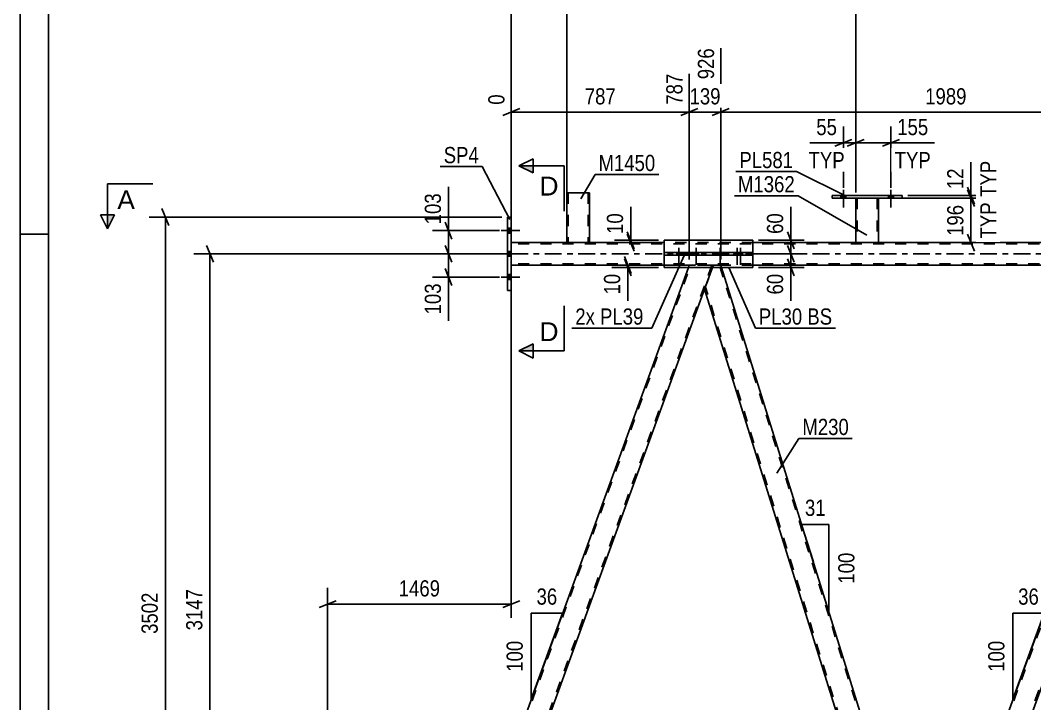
# Model space of a CAD drawing. Header units: millimetres. Extents: x 0 to 841, y 0 to 594.
# Drawn here: x 0 to 179.3, y 364 to 484.8 of the extents above; entities that cross this region are included whole.
import ezdxf

# ---------------------------------------------------------------- set-up
doc = ezdxf.new("R2010")
doc.units = ezdxf.units.MM
doc.linetypes.add('DXK_LINE_DOT2', pattern=[3.9198, 1.9599, -1.9599])
doc.linetypes.add('DXK_LINE_DOT3', pattern=[5.9187, 2.979, -0.9799, 0.9799, -0.9799])
doc.styles.add('Arial', font='ARIAL.TTF', dxfattribs={"height": 0.2})
doc.styles.add('Arial Narrow', font='ARIALN.TTF', dxfattribs={"height": 0.2})

# ---------------------------------------------------------------- blocks, each defined once
blk = doc.blocks.new('Unknown-247305070-1135 - 20638')
at = {"color": 5, "linetype": 'Continuous'}
for p, q in [((0, 594), (0, 0)), ((5, 589), (5, 5)), ((5, 447), (0, 447))]:
    blk.add_line(p, q, dxfattribs=at)
blk = doc.blocks.new('Part-247305070-21675 - 2862')
at = {"color": 2, "linetype": 'Continuous'}
for p, q in [((100.6, 454.31), (96.6, 454.31)), ((96.6, 445.52), (96.6, 454.31)), ((100.6, 454.31), (100.6, 445.52)), ((100.56, 445.52), (96.6, 445.52)), ((100.6, 445.52), (100.56, 445.52))]:
    blk.add_line(p, q, dxfattribs=at)
at = {"color": 7, "linetype": 'DXK_LINE_DOT2'}
for p, q in [((96.84, 454.31), (96.84, 445.52)), ((100.29, 454.31), (100.3, 454.31)), ((100.3, 454.31), (100.34, 454.31)), ((100.34, 454.31), (100.36, 454.31)), ((100.36, 454.31), (100.36, 445.52)), ((100.34, 445.52), (100.36, 445.52))]:
    blk.add_line(p, q, dxfattribs=at)
blk = doc.blocks.new('Bolt-247305070-2974 - 2862')
at = {"linetype": 'Continuous'}
for points in [[(116.75, 443.76), (116.03, 443.76), (116.03, 443.28), (116.75, 443.28)], [(119.85, 443.76), (119.13, 443.76), (119.13, 443.28), (119.85, 443.28)]]:
    blk.add_hatch(color=1, dxfattribs=at).paths.add_polyline_path(points)
at = {"color": 1, "linetype": 'Continuous'}
for p, q in [((116.03, 443.76), (116.03, 443.28)), ((116.39, 444.56), (116.39, 441.56)), ((116.75, 443.76), (116.75, 443.28)), ((119.13, 443.76), (119.13, 443.28)), ((119.49, 444.56), (119.49, 441.56)), ((119.85, 443.76), (119.85, 443.28))]:
    blk.add_line(p, q, dxfattribs=at)
blk = doc.blocks.new('Bolt-247305070-2975 - 2862')
at = {"linetype": 'Continuous'}
for points in [[(124.07, 443.76), (123.35, 443.76), (123.35, 443.28), (124.07, 443.28)], [(127.08, 443.76), (126.36, 443.76), (126.36, 443.28), (127.08, 443.28)], [(127.68, 443.76), (126.96, 443.76), (126.96, 443.28), (127.68, 443.28)]]:
    blk.add_hatch(color=1, dxfattribs=at).paths.add_polyline_path(points)
at = {"color": 1, "linetype": 'Continuous'}
for p, q in [((123.35, 443.76), (123.35, 443.28)), ((123.71, 444.56), (123.71, 441.56)), ((124.07, 443.76), (124.07, 443.28)), ((126.36, 443.76), (126.36, 443.28)), ((126.72, 444.56), (126.72, 441.56)), ((126.96, 443.76), (126.96, 443.28)), ((127.08, 443.76), (127.08, 443.28)), ((127.32, 444.56), (127.32, 441.56)), ((127.68, 443.76), (127.68, 443.28))]:
    blk.add_line(p, q, dxfattribs=at)
blk = doc.blocks.new('Part-247305070-2915 - 2862')
at = {"color": 2, "linetype": 'Continuous'}
for p, q in [((96.6, 445.52), (86.78, 445.52)), ((113.83, 445.52), (100.6, 445.52)), ((147.68, 445.52), (129.49, 445.52)), ((198.76, 445.52), (151.68, 445.52)), ((113.83, 441.52), (86.78, 441.52)), ((200.21, 441.52), (129.49, 441.52))]:
    blk.add_line(p, q, dxfattribs=at)
at = {"color": 7, "linetype": 'DXK_LINE_DOT2'}
for p, q in [((86.78, 441.52), (86.78, 445.52)), ((740.65, 445.28), (86.78, 445.28)), ((100.6, 445.52), (96.6, 445.52)), ((129.49, 445.52), (113.83, 445.52)), ((151.68, 445.52), (147.68, 445.52)), ((740.65, 441.76), (86.78, 441.76)), ((129.49, 441.52), (113.83, 441.52))]:
    blk.add_line(p, q, dxfattribs=at)
at = {"color": 7, "linetype": 'DXK_LINE_DOT3'}
blk.add_line((86.78, 443.52), (740.65, 443.52), dxfattribs=at)
blk = doc.blocks.new('Bolt-247305070-2980 - 2862')
at = {"linetype": 'Continuous'}
for points in [[(86.78, 447.18), (86.78, 448.06), (86.14, 448.06), (86.14, 447.18)], [(86.78, 447.18), (86.78, 448.06), (86.14, 448.06), (86.14, 447.18)], [(86.78, 447.18), (86.78, 448.06), (86.14, 448.06), (86.14, 447.18)], [(86.78, 443.08), (86.78, 443.96), (86.14, 443.96), (86.14, 443.08)], [(86.78, 443.08), (86.78, 443.96), (86.14, 443.96), (86.14, 443.08)], [(86.78, 438.98), (86.78, 439.86), (86.14, 439.86), (86.14, 438.98)], [(86.78, 438.98), (86.78, 439.86), (86.14, 439.86), (86.14, 438.98)], [(86.78, 438.98), (86.78, 439.86), (86.14, 439.86), (86.14, 438.98)]]:
    blk.add_hatch(color=1, dxfattribs=at).paths.add_polyline_path(points)
at = {"color": 1, "linetype": 'Continuous'}
for p, q in [((84.98, 447.62), (88.3, 447.62)), ((84.98, 447.62), (88.3, 447.62)), ((84.98, 447.62), (88.3, 447.62)), ((86.14, 448.06), (86.78, 448.06)), ((86.14, 448.06), (86.78, 448.06)), ((86.14, 448.06), (86.78, 448.06)), ((86.14, 447.18), (86.78, 447.18)), ((86.14, 447.18), (86.78, 447.18)), ((86.14, 447.18), (86.78, 447.18)), ((84.98, 443.52), (88.3, 443.52)), ((84.98, 443.52), (88.3, 443.52)), ((86.14, 443.96), (86.78, 443.96)), ((86.14, 443.96), (86.78, 443.96)), ((86.14, 443.08), (86.78, 443.08)), ((86.14, 443.08), (86.78, 443.08)), ((84.98, 439.42), (88.3, 439.42)), ((84.98, 439.42), (88.3, 439.42)), ((84.98, 439.42), (88.3, 439.42)), ((86.14, 439.86), (86.78, 439.86)), ((86.14, 439.86), (86.78, 439.86)), ((86.14, 439.86), (86.78, 439.86)), ((86.14, 438.98), (86.78, 438.98)), ((86.14, 438.98), (86.78, 438.98)), ((86.14, 438.98), (86.78, 438.98))]:
    blk.add_line(p, q, dxfattribs=at)
blk = doc.blocks.new('Bolt-247305070-2990 - 2862')
at = {"color": 1, "linetype": 'DXK_LINE_DOT2'}
for p, q in [((116.03, 443.76), (116.03, 443.28)), ((116.39, 444.56), (116.39, 441.56)), ((116.75, 443.76), (116.75, 443.28)), ((119.13, 443.76), (119.13, 443.28)), ((119.49, 444.56), (119.49, 441.56)), ((119.85, 443.76), (119.85, 443.28))]:
    blk.add_line(p, q, dxfattribs=at)
blk = doc.blocks.new('Bolt-247305070-2991 - 2862')
at = {"color": 1, "linetype": 'DXK_LINE_DOT2'}
for p, q in [((123.35, 443.76), (123.35, 443.28)), ((123.71, 444.56), (123.71, 441.56)), ((124.07, 443.76), (124.07, 443.28)), ((126.36, 443.76), (126.36, 443.28)), ((126.72, 444.56), (126.72, 441.56)), ((126.96, 443.76), (126.96, 443.28)), ((127.08, 443.76), (127.08, 443.28)), ((127.32, 444.56), (127.32, 441.56)), ((127.68, 443.76), (127.68, 443.28))]:
    blk.add_line(p, q, dxfattribs=at)
blk = doc.blocks.new('Part-247305070-2998 - 2862')
at = {"color": 7, "linetype": 'DXK_LINE_DOT2'}
for p, q in [((113.83, 443.76), (113.83, 443.28)), ((129.49, 443.76), (113.83, 443.76)), ((113.83, 443.28), (129.49, 443.28)), ((129.49, 443.28), (129.49, 443.76))]:
    blk.add_line(p, q, dxfattribs=at)
blk = doc.blocks.new('Part-247305070-3003 - 2862')
at = {"linetype": 'Continuous'}
h = blk.add_hatch(dxfattribs=at)
h.set_pattern_fill('', scale=0.7, style=0, pattern_type=0)
h.set_pattern_definition([(45, (129.4884, 443.7552), (-1.57154, 1.57154), [])])
h.paths.add_polyline_path([(129.49, 443.28), (129.49, 443.76), (113.83, 443.76), (113.83, 443.28)])
at = {"color": 7, "linetype": 'DXK_LINE_DOT2'}
for p, q in [((113.83, 443.28), (113.83, 443.76)), ((113.83, 443.76), (129.49, 443.76)), ((129.49, 443.28), (113.83, 443.28)), ((129.49, 443.76), (129.49, 443.28))]:
    blk.add_line(p, q, dxfattribs=at)
at = {"color": 2, "linetype": 'Continuous'}
for p, q in [((113.83, 443.28), (113.83, 443.76)), ((129.49, 443.76), (113.83, 443.76)), ((113.83, 443.28), (129.49, 443.28)), ((129.49, 443.28), (129.49, 443.76))]:
    blk.add_line(p, q, dxfattribs=at)
blk = doc.blocks.new('Part-247305070-3073 - 2862')
at = {"color": 7, "linetype": 'DXK_LINE_DOT2'}
for p, q in [((113.83, 445.92), (113.83, 441.12)), ((113.83, 445.92), (129.49, 445.92)), ((129.49, 445.92), (129.49, 441.12)), ((113.83, 441.12), (129.49, 441.12))]:
    blk.add_line(p, q, dxfattribs=at)
blk = doc.blocks.new('Part-247305070-3078 - 2862')
at = {"color": 2, "linetype": 'Continuous'}
for p, q in [((129.49, 445.92), (113.83, 445.92)), ((113.83, 445.92), (113.83, 443.76)), ((129.49, 445.92), (129.49, 443.76)), ((113.83, 441.12), (113.83, 443.28)), ((129.49, 443.28), (129.49, 441.12)), ((129.49, 441.12), (113.83, 441.12))]:
    blk.add_line(p, q, dxfattribs=at)
at = {"color": 7, "linetype": 'DXK_LINE_DOT2'}
for p, q in [((113.83, 445.92), (113.83, 443.28)), ((129.49, 443.28), (129.49, 445.92)), ((113.83, 443.28), (113.83, 443.76)), ((129.49, 443.28), (129.49, 443.76))]:
    blk.add_line(p, q, dxfattribs=at)
blk = doc.blocks.new('Part-247305070-3100 - 2862')
at = {"color": 2, "linetype": 'Continuous'}
for p, q in [((86.14, 450.02), (86.78, 450.02)), ((86.14, 437.02), (86.14, 450.02)), ((86.78, 450.02), (86.78, 437.02)), ((86.78, 437.02), (86.14, 437.02))]:
    blk.add_line(p, q, dxfattribs=at)
blk = doc.blocks.new('Part-247305070-3107 - 2862')
at = {"color": 2, "linetype": 'Continuous'}
for p, q in [((122.36, 441.12), (120.96, 437.26)), ((160.1, 325.12), (123.95, 441.12)), ((155.91, 325.12), (120.96, 437.26))]:
    blk.add_line(p, q, dxfattribs=at)
at = {"color": 7, "linetype": 'DXK_LINE_DOT2'}
for p, q in [((122.5, 441.52), (122.36, 441.12)), ((123.82, 441.52), (122.5, 441.52)), ((160.39, 323.39), (123.57, 441.52)), ((123.95, 441.12), (123.82, 441.52)), ((157.67, 320.3), (121.09, 437.64)), ((157.42, 320.3), (155.91, 325.12)), ((160.52, 323.77), (160.1, 325.12)), ((159.26, 320.3), (160.52, 323.77)), ((157.42, 320.3), (159.26, 320.3))]:
    blk.add_line(p, q, dxfattribs=at)
blk = doc.blocks.new('Part-247305070-3112 - 2862')
at = {"color": 2, "linetype": 'Continuous'}
for p, q in [((74.13, 320.3), (118.1, 441.12)), ((78.38, 320.3), (120.96, 437.26))]:
    blk.add_line(p, q, dxfattribs=at)
at = {"color": 7, "linetype": 'DXK_LINE_DOT2'}
for p, q in [((74.38, 320.3), (118.5, 441.52)), ((122.25, 441.52), (78.13, 320.3)), ((118.25, 441.52), (118.1, 441.12)), ((122.5, 441.52), (118.25, 441.52)), ((120.96, 437.26), (122.5, 441.52)), ((78.38, 320.3), (74.13, 320.3))]:
    blk.add_line(p, q, dxfattribs=at)
blk = doc.blocks.new('Part-247305070-3117 - 2862')
at = {"color": 7, "linetype": 'DXK_LINE_DOT2'}
for p, q in [((159.52, 320.3), (203.64, 441.52)), ((163.26, 320.3), (207.38, 441.52)), ((203.24, 441.12), (203.38, 441.52)), ((207.64, 441.52), (203.38, 441.52)), ((206.09, 437.26), (207.64, 441.52)), ((159.26, 320.3), (161.02, 325.12)), ((163.52, 320.3), (165.27, 325.12)), ((163.52, 320.3), (159.26, 320.3))]:
    blk.add_line(p, q, dxfattribs=at)
at = {"color": 2, "linetype": 'Continuous'}
for p, q in [((161.02, 325.12), (203.24, 441.12)), ((165.27, 325.12), (206.09, 437.26))]:
    blk.add_line(p, q, dxfattribs=at)
blk = doc.blocks.new('Part-247305070-21673 - 2862')
at = {"color": 7, "linetype": 'DXK_LINE_DOT2'}
for p, q in [((147.68, 453.36), (151.68, 453.36)), ((147.68, 453.35), (147.68, 453.36)), ((147.68, 453.36), (147.68, 453.35)), ((147.92, 453.36), (147.92, 445.52)), ((151.44, 453.36), (151.44, 445.52)), ((151.68, 453.36), (151.68, 453.35)), ((151.68, 453.35), (151.68, 453.36)), ((151.42, 445.52), (151.44, 445.52))]:
    blk.add_line(p, q, dxfattribs=at)
at = {"color": 2, "linetype": 'Continuous'}
for p, q in [((147.68, 445.52), (147.68, 453.35)), ((151.68, 453.35), (151.68, 445.52)), ((151.64, 445.52), (147.68, 445.52)), ((151.68, 445.52), (151.64, 445.52))]:
    blk.add_line(p, q, dxfattribs=at)
blk = doc.blocks.new('Part-247305070-21674 - 2862')
at = {"color": 2, "linetype": 'Continuous'}
for p, q in [((143.48, 453.35), (143.48, 453.83)), ((143.48, 453.83), (155.88, 453.83)), ((155.88, 453.83), (155.88, 453.35)), ((155.88, 453.35), (143.48, 453.35))]:
    blk.add_line(p, q, dxfattribs=at)
blk = doc.blocks.new('Bolt-247305070-21700 - 2862')
at = {"linetype": 'Continuous'}
for points in [[(145.04, 453.35), (145.92, 453.35), (145.92, 453.83), (145.04, 453.83)], [(153.44, 453.35), (154.32, 453.35), (154.32, 453.83), (153.44, 453.83)]]:
    blk.add_hatch(color=1, dxfattribs=at).paths.add_polyline_path(points)
at = {"color": 1, "linetype": 'Continuous'}
for p, q in [((145.04, 453.83), (145.04, 453.35)), ((145.48, 454.83), (145.48, 451.71)), ((145.92, 453.83), (145.92, 453.35)), ((153.44, 453.83), (153.44, 453.35)), ((153.88, 454.83), (153.88, 451.71)), ((154.32, 453.83), (154.32, 453.35))]:
    blk.add_line(p, q, dxfattribs=at)
blk = doc.blocks.new('Bolt-247305070-21701 - 2862')
at = {"linetype": 'Continuous'}
for points in [[(145.04, 453.35), (145.92, 453.35), (145.92, 453.83), (145.04, 453.83)], [(153.44, 453.35), (154.32, 453.35), (154.32, 453.83), (153.44, 453.83)]]:
    blk.add_hatch(color=1, dxfattribs=at).paths.add_polyline_path(points)
at = {"color": 1, "linetype": 'Continuous'}
for p, q in [((145.04, 453.83), (145.04, 453.35)), ((145.48, 454.83), (145.48, 451.71)), ((145.92, 453.83), (145.92, 453.35)), ((153.44, 453.83), (153.44, 453.35)), ((153.88, 454.83), (153.88, 451.71)), ((154.32, 453.83), (154.32, 453.35))]:
    blk.add_line(p, q, dxfattribs=at)
blk = doc.blocks.new('StraightDimension-247305070-39534 - 2862')
at = {"color": 7, "linetype": 'Continuous'}
for p, q in [((167.44, 454.86), (168.64, 451.86)), ((152.68, 453.36), (170.44, 453.36)), ((168.04, 445.52), (168.04, 453.36)), ((168.64, 444.02), (167.44, 447.02)), ((152.64, 445.52), (170.44, 445.52))]:
    blk.add_line(p, q, dxfattribs=at)
at = {"color": 0}
blk.add_wipeout([(167.29, 452.78), (163.09, 452.78), (163.09, 446.09), (167.29, 446.09)], dxfattribs=at)
at = {"color": 0, "linetype": 'Continuous'}
blk.add_wipeout([(173.14, 453.23), (168.94, 453.23), (168.94, 445.64), (173.14, 445.64)], dxfattribs=at)
at = {"color": 3, "style": 'Arial Narrow'}
blk.add_text('196', height=2.863, rotation=90.0002, dxfattribs=at).set_placement((166.69, 446.69))
at = {"color": 3, "linetype": 'Continuous', "style": 'Arial Narrow'}
blk.add_text('TYP', height=2.863, rotation=90.0002, dxfattribs=at).set_placement((172.54, 446.24))
blk = doc.blocks.new('AngleDimension-247305070-19948 - 2862')
at = {"color": 7, "linetype": 'Continuous'}
for p, q in [((90.31, 379.98), (95.85, 379.98)), ((90.31, 364.75), (95.85, 379.98)), ((90.31, 364.75), (90.31, 379.98)), ((93.71, 374.1), (95.85, 379.98))]:
    blk.add_line(p, q, dxfattribs=at)
at = {"color": 0}
for points in [[(95.51, 380.88), (95.51, 385.08), (90.65, 385.08), (90.65, 380.88)], [(89.41, 375.71), (85.21, 375.71), (85.21, 369.02), (89.41, 369.02)]]:
    blk.add_wipeout(points, dxfattribs=at)
at = {"color": 3, "style": 'Arial Narrow'}
blk.add_text('36', height=2.863, dxfattribs=at).set_placement((91.25, 381.48))
blk.add_text('100', height=2.863, rotation=90.0002, dxfattribs=at).set_placement((88.81, 369.62))
blk = doc.blocks.new('StraightDimension-247305070-20176 - 2862')
at = {"color": 7, "linetype": 'Continuous'}
for p, q in [((86.78, 440.52), (86.78, 379.18)), ((54.31, 321.3), (54.31, 384.43)), ((55.81, 382.18), (52.81, 380.98)), ((85.28, 380.98), (88.28, 382.18)), ((54.31, 381.58), (86.78, 381.58))]:
    blk.add_line(p, q, dxfattribs=at)
at = {"color": 0}
blk.add_wipeout([(74.8, 382.33), (74.8, 386.53), (66.29, 386.53), (66.29, 382.33)], dxfattribs=at)
at = {"color": 3, "style": 'Arial Narrow'}
blk.add_text('1469', height=2.863, dxfattribs=at).set_placement((66.89, 382.93))
blk = doc.blocks.new('StraightDimension-247305070-39518 - 2862')
at = {"color": 7, "linetype": 'Continuous'}
for p, q in [((147.68, 454.36), (147.68, 466.01)), ((153.88, 455.17), (153.88, 466.01)), ((146.18, 462.56), (149.18, 463.76)), ((147.68, 463.16), (153.88, 463.16)), ((155.38, 463.76), (152.38, 462.56))]:
    blk.add_line(p, q, dxfattribs=at)
at = {"color": 0}
blk.add_wipeout([(161.09, 463.91), (161.09, 468.11), (154.4, 468.11), (154.4, 463.91)], dxfattribs=at)
at = {"color": 0, "linetype": 'Continuous'}
blk.add_wipeout([(161.54, 458.06), (161.54, 462.26), (153.95, 462.26), (153.95, 458.06)], dxfattribs=at)
at = {"color": 7, "linetype": 'Continuous'}
blk.add_line((153.88, 463.16), (161.61, 463.16), dxfattribs=at)
blk.add_line((153.88, 463.16), (161.61, 463.16), dxfattribs=at)
at = {"color": 3, "style": 'Arial Narrow'}
blk.add_text('155', height=2.863, dxfattribs=at).set_placement((155, 464.51))
at = {"color": 3, "linetype": 'Continuous', "style": 'Arial Narrow'}
blk.add_text('TYP', height=2.863, dxfattribs=at).set_placement((154.55, 458.66))
blk = doc.blocks.new('StraightDimension-247305070-40493 - 2862')
at = {"color": 7, "linetype": 'Continuous'}
for p, q in [((75.1, 449.12), (76.3, 446.12)), ((84.7, 447.62), (72.85, 447.62)), ((75.7, 443.52), (75.7, 447.62)), ((76.3, 442.02), (75.1, 445.02)), ((84.7, 443.52), (72.85, 443.52))]:
    blk.add_line(p, q, dxfattribs=at)
at = {"color": 0}
blk.add_wipeout([(74.95, 454.82), (70.75, 454.82), (70.75, 448.14), (74.95, 448.14)], dxfattribs=at)
at = {"color": 7, "linetype": 'Continuous'}
blk.add_line((75.7, 447.62), (75.7, 455.35), dxfattribs=at)
blk.add_line((75.7, 447.62), (75.7, 455.35), dxfattribs=at)
at = {"color": 3, "style": 'Arial Narrow'}
blk.add_text('103', height=2.863, rotation=90.0002, dxfattribs=at).set_placement((74.35, 448.74))
blk = doc.blocks.new('StraightDimension-247305070-39519 - 2862')
at = {"color": 7, "linetype": 'Continuous'}
for p, q in [((145.48, 455.17), (145.48, 466.01)), ((147.68, 454.36), (147.68, 466.01)), ((143.98, 462.56), (146.98, 463.76)), ((145.48, 463.16), (147.68, 463.16)), ((149.18, 463.76), (146.18, 462.56))]:
    blk.add_line(p, q, dxfattribs=at)
at = {"color": 0}
blk.add_wipeout([(144.95, 463.91), (144.95, 468.11), (140.1, 468.11), (140.1, 463.91)], dxfattribs=at)
at = {"color": 0, "linetype": 'Continuous'}
blk.add_wipeout([(146.32, 458.06), (146.32, 462.26), (138.73, 462.26), (138.73, 458.06)], dxfattribs=at)
at = {"color": 7, "linetype": 'Continuous'}
blk.add_line((145.48, 463.16), (139.57, 463.16), dxfattribs=at)
blk.add_line((145.48, 463.16), (139.57, 463.16), dxfattribs=at)
at = {"color": 3, "style": 'Arial Narrow'}
blk.add_text('55', height=2.863, dxfattribs=at).set_placement((140.7, 464.51))
at = {"color": 3, "linetype": 'Continuous', "style": 'Arial Narrow'}
blk.add_text('TYP', height=2.863, dxfattribs=at).set_placement((139.33, 458.66))
blk = doc.blocks.new('StraightDimension-247305070-3514 - 2862')
at = {"color": 7, "linetype": 'Continuous'}
for p, q in [((106.78, 443.02), (107.98, 440.02)), ((119.35, 441.52), (104.53, 441.52)), ((112.83, 441.12), (104.53, 441.12)), ((107.98, 439.62), (106.78, 442.62)), ((107.38, 441.12), (107.38, 441.52))]:
    blk.add_line(p, q, dxfattribs=at)
at = {"color": 0}
blk.add_wipeout([(106.63, 440.59), (102.43, 440.59), (102.43, 435.73), (106.63, 435.73)], dxfattribs=at)
at = {"color": 7, "linetype": 'Continuous'}
blk.add_line((107.38, 441.12), (107.38, 435.21), dxfattribs=at)
blk.add_line((107.38, 441.12), (107.38, 435.21), dxfattribs=at)
at = {"color": 3, "style": 'Arial Narrow'}
blk.add_text('10', height=2.863, rotation=90.0002, dxfattribs=at).set_placement((106.03, 436.33))
blk = doc.blocks.new('StraightDimension-247305070-3528 - 2862')
at = {"color": 7, "linetype": 'Continuous'}
for p, q in [((107.29, 447.42), (108.49, 444.42)), ((108.49, 444.02), (107.29, 447.02)), ((112.83, 445.92), (105.04, 445.92)), ((112.83, 445.52), (105.04, 445.52)), ((107.89, 445.52), (107.89, 445.92))]:
    blk.add_line(p, q, dxfattribs=at)
at = {"color": 0}
blk.add_wipeout([(107.14, 451.3), (102.94, 451.3), (102.94, 446.44), (107.14, 446.44)], dxfattribs=at)
at = {"color": 7, "linetype": 'Continuous'}
blk.add_line((107.89, 445.92), (107.89, 451.82), dxfattribs=at)
blk.add_line((107.89, 445.92), (107.89, 451.82), dxfattribs=at)
at = {"color": 3, "style": 'Arial Narrow'}
blk.add_text('10', height=2.863, rotation=90.0002, dxfattribs=at).set_placement((106.54, 447.04))
blk = doc.blocks.new('StraightDimension-247305070-4135 - 2862')
at = {"color": 7, "linetype": 'Continuous'}
for p, q in [((123.82, 442.52), (123.82, 479.87)), ((203.38, 442.52), (203.38, 477.2)), ((125.32, 469.19), (122.32, 467.99)), ((123.82, 468.59), (203.38, 468.59)), ((201.88, 467.99), (204.88, 469.19))]:
    blk.add_line(p, q, dxfattribs=at)
at = {"color": 0, "linetype": 'Continuous'}
blk.add_wipeout([(202.78, 477.8), (198.58, 477.8), (198.58, 469.29), (202.78, 469.29)], dxfattribs=at)
at = {"color": 0}
blk.add_wipeout([(167.86, 469.34), (167.86, 473.54), (159.34, 473.54), (159.34, 469.34)], dxfattribs=at)
at = {"color": 3, "linetype": 'Continuous', "style": 'Arial Narrow'}
blk.add_text('2915', height=2.863, rotation=90.0002, dxfattribs=at).set_placement((202.18, 469.89))
at = {"color": 3, "style": 'Arial Narrow'}
blk.add_text('1989', height=2.863, dxfattribs=at).set_placement((159.94, 469.94))
blk = doc.blocks.new('StraightDimension-247305070-4156 - 2862')
at = {"color": 7, "linetype": 'Continuous'}
for p, q in [((123.82, 442.52), (123.82, 479.87)), ((118.25, 442.52), (118.25, 475.37)), ((116.75, 467.99), (119.75, 469.19)), ((118.25, 468.59), (123.82, 468.59)), ((125.32, 469.19), (122.32, 467.99))]:
    blk.add_line(p, q, dxfattribs=at)
at = {"color": 0}
blk.add_wipeout([(124.38, 469.34), (124.38, 473.54), (117.69, 473.54), (117.69, 469.34)], dxfattribs=at)
at = {"color": 3, "style": 'Arial Narrow'}
blk.add_text('139', height=2.863, dxfattribs=at).set_placement((118.29, 469.94))
at = {"color": 0, "linetype": 'Continuous'}
blk.add_wipeout([(123.22, 480.47), (119.02, 480.47), (119.02, 473.79), (123.22, 473.79)], dxfattribs=at)
at = {"color": 3, "linetype": 'Continuous', "style": 'Arial Narrow'}
blk.add_text('926', height=2.863, rotation=90.0002, dxfattribs=at).set_placement((122.62, 474.39))
blk = doc.blocks.new('StraightDimension-247305070-4177 - 2862')
at = {"color": 7, "linetype": 'Continuous'}
for p, q in [((118.25, 442.52), (118.25, 475.37)), ((86.78, 446.52), (86.78, 471.72)), ((88.28, 469.19), (85.28, 467.99)), ((86.78, 468.59), (118.25, 468.59)), ((116.75, 467.99), (119.75, 469.19))]:
    blk.add_line(p, q, dxfattribs=at)
at = {"color": 0, "linetype": 'Continuous'}
for points in [[(117.65, 475.97), (113.45, 475.97), (113.45, 469.29), (117.65, 469.29)], [(86.18, 472.32), (81.98, 472.32), (81.98, 469.29), (86.18, 469.29)]]:
    blk.add_wipeout(points, dxfattribs=at)
at = {"color": 0}
blk.add_wipeout([(105.86, 469.34), (105.86, 473.54), (99.17, 473.54), (99.17, 469.34)], dxfattribs=at)
at = {"color": 3, "linetype": 'Continuous', "style": 'Arial Narrow'}
for s, height, p in [('787', 2.863, (117.05, 469.89)), ('0', 2.86, (85.58, 469.89))]:
    blk.add_text(s, height=height, rotation=90.0002, dxfattribs=at).set_placement(p)
at = {"color": 3, "style": 'Arial Narrow'}
blk.add_text('787', height=2.863, dxfattribs=at).set_placement((99.77, 469.94))
blk = doc.blocks.new('StraightDimension-247305070-4189 - 2862')
at = {"color": 7, "linetype": 'Continuous'}
for p, q in [((34.13, 442.02), (32.93, 445.02)), ((85.14, 443.52), (30.68, 443.52)), ((33.53, 317.66), (33.53, 443.52)), ((52.67, 317.66), (30.68, 317.66)), ((32.93, 319.16), (34.13, 316.16))]:
    blk.add_line(p, q, dxfattribs=at)
at = {"color": 0}
blk.add_wipeout([(32.78, 384.84), (28.58, 384.84), (28.58, 376.33), (32.78, 376.33)], dxfattribs=at)
at = {"color": 3, "style": 'Arial Narrow'}
blk.add_text('3147', height=2.863, rotation=90.0002, dxfattribs=at).set_placement((32.18, 376.93))
blk = doc.blocks.new('StraightDimension-247305070-4194 - 2862')
at = {"color": 7, "linetype": 'Continuous'}
for p, q in [((26.24, 448.52), (25.04, 451.52)), ((85.14, 450.02), (22.79, 450.02)), ((25.64, 309.92), (25.64, 450.02)), ((25.04, 311.42), (26.24, 308.42)), ((151.77, 309.92), (22.79, 309.92))]:
    blk.add_line(p, q, dxfattribs=at)
at = {"color": 0}
blk.add_wipeout([(24.89, 384.22), (20.69, 384.22), (20.69, 375.71), (24.89, 375.71)], dxfattribs=at)
at = {"color": 3, "style": 'Arial Narrow'}
blk.add_text('3502', height=2.863, rotation=90.0002, dxfattribs=at).set_placement((24.29, 376.31))
blk = doc.blocks.new('StraightDimension-247305070-4226 - 2862')
at = {"color": 7, "linetype": 'Continuous'}
for p, q in [((135.58, 445.02), (136.78, 442.02)), ((130.49, 443.52), (138.58, 443.52)), ((136.18, 441.12), (136.18, 443.52)), ((130.49, 441.12), (138.58, 441.12)), ((136.78, 439.62), (135.58, 442.62))]:
    blk.add_line(p, q, dxfattribs=at)
at = {"color": 0}
blk.add_wipeout([(135.43, 440.59), (131.23, 440.59), (131.23, 435.73), (135.43, 435.73)], dxfattribs=at)
at = {"color": 7, "linetype": 'Continuous'}
blk.add_line((136.18, 441.12), (136.18, 435.21), dxfattribs=at)
blk.add_line((136.18, 441.12), (136.18, 435.21), dxfattribs=at)
at = {"color": 3, "style": 'Arial Narrow'}
blk.add_text('60', height=2.863, rotation=90.0002, dxfattribs=at).set_placement((134.83, 436.33))
blk = doc.blocks.new('StraightDimension-247305070-4240 - 2862')
at = {"color": 7, "linetype": 'Continuous'}
for p, q in [((135.58, 447.42), (136.78, 444.42)), ((130.49, 445.92), (138.58, 445.92)), ((136.78, 442.02), (135.58, 445.02)), ((136.18, 443.52), (136.18, 445.92)), ((130.49, 443.52), (138.58, 443.52))]:
    blk.add_line(p, q, dxfattribs=at)
at = {"color": 0}
blk.add_wipeout([(135.43, 451.3), (131.23, 451.3), (131.23, 446.44), (135.43, 446.44)], dxfattribs=at)
at = {"color": 7, "linetype": 'Continuous'}
blk.add_line((136.18, 445.92), (136.18, 451.82), dxfattribs=at)
blk.add_line((136.18, 445.92), (136.18, 451.82), dxfattribs=at)
at = {"color": 3, "style": 'Arial Narrow'}
blk.add_text('60', height=2.863, rotation=90.0002, dxfattribs=at).set_placement((134.83, 447.04))
blk = doc.blocks.new('AngleDimension-247305070-19961 - 2862')
at = {"color": 7, "linetype": 'Continuous'}
for p, q in [((175.44, 379.98), (180.98, 379.98)), ((175.44, 364.75), (180.98, 379.98)), ((175.44, 364.75), (175.44, 379.98)), ((178.84, 374.1), (180.98, 379.98))]:
    blk.add_line(p, q, dxfattribs=at)
at = {"color": 0}
for points in [[(180.64, 380.88), (180.64, 385.08), (175.78, 385.08), (175.78, 380.88)], [(174.54, 375.71), (170.34, 375.71), (170.34, 369.02), (174.54, 369.02)]]:
    blk.add_wipeout(points, dxfattribs=at)
at = {"color": 3, "style": 'Arial Narrow'}
blk.add_text('36', height=2.863, dxfattribs=at).set_placement((176.38, 381.48))
blk.add_text('100', height=2.863, rotation=90.0002, dxfattribs=at).set_placement((173.94, 369.62))
blk = doc.blocks.new('AngleDimension-247305070-20129 - 2862')
at = {"color": 7, "linetype": 'Continuous'}
for p, q in [((140.18, 389.03), (138.11, 395.68)), ((142.93, 395.68), (138.11, 395.68)), ((142.93, 380.21), (138.11, 395.68)), ((142.93, 380.21), (142.93, 395.68))]:
    blk.add_line(p, q, dxfattribs=at)
at = {"color": 0}
for points in [[(142.95, 396.58), (142.95, 400.78), (138.09, 400.78), (138.09, 396.58)], [(148.03, 391.29), (143.83, 391.29), (143.83, 384.6), (148.03, 384.6)]]:
    blk.add_wipeout(points, dxfattribs=at)
at = {"color": 3, "style": 'Arial Narrow'}
blk.add_text('31', height=2.863, dxfattribs=at).set_placement((138.69, 397.18))
blk.add_text('100', height=2.863, rotation=90.0002, dxfattribs=at).set_placement((147.43, 385.2))
blk = doc.blocks.new('StraightDimension-247305070-39379 - 2862')
at = {"color": 7, "linetype": 'Continuous'}
for p, q in [((147.68, 454.35), (147.68, 495.47)), ((198.76, 454.29), (198.76, 495.47)), ((149.18, 487.46), (146.18, 486.26)), ((147.68, 486.86), (198.76, 486.86)), ((197.26, 486.26), (200.26, 487.46))]:
    blk.add_line(p, q, dxfattribs=at)
at = {"color": 0, "linetype": 'Continuous'}
blk.add_wipeout([(198.16, 496.07), (193.96, 496.07), (193.96, 487.56), (198.16, 487.56)], dxfattribs=at)
at = {"color": 0}
blk.add_wipeout([(177.47, 487.61), (177.47, 491.81), (168.96, 491.81), (168.96, 487.61)], dxfattribs=at)
at = {"color": 3, "linetype": 'Continuous', "style": 'Arial Narrow'}
blk.add_text('2799', height=2.863, rotation=90.0002, dxfattribs=at).set_placement((197.56, 488.16))
at = {"color": 3, "style": 'Arial Narrow'}
blk.add_text('1277', height=2.863, dxfattribs=at).set_placement((169.56, 488.21))
blk = doc.blocks.new('StraightDimension-247305070-39380 - 2862')
at = {"color": 7, "linetype": 'Continuous'}
for p, q in [((96.6, 454.38), (96.6, 498.15)), ((147.68, 454.35), (147.68, 495.47)), ((98.1, 487.46), (95.1, 486.26)), ((96.6, 486.86), (147.68, 486.86)), ((146.18, 486.26), (149.18, 487.46))]:
    blk.add_line(p, q, dxfattribs=at)
at = {"color": 0, "linetype": 'Continuous'}
blk.add_wipeout([(147.08, 496.07), (142.88, 496.07), (142.88, 487.56), (147.08, 487.56)], dxfattribs=at)
at = {"color": 0}
blk.add_wipeout([(126.39, 487.61), (126.39, 491.81), (117.88, 491.81), (117.88, 487.61)], dxfattribs=at)
at = {"color": 3, "linetype": 'Continuous', "style": 'Arial Narrow'}
blk.add_text('1522', height=2.863, rotation=90.0002, dxfattribs=at).set_placement((146.48, 488.16))
at = {"color": 3, "style": 'Arial Narrow'}
blk.add_text('1277', height=2.863, dxfattribs=at).set_placement((118.48, 488.21))
blk = doc.blocks.new('StraightDimension-247305070-39381 - 2862')
at = {"color": 7, "linetype": 'Continuous'}
for p, q in [((96.6, 454.38), (96.6, 498.15)), ((86.78, 446.52), (86.78, 489.99)), ((85.28, 486.26), (88.28, 487.46)), ((86.78, 486.86), (96.6, 486.86)), ((98.1, 487.46), (95.1, 486.26))]:
    blk.add_line(p, q, dxfattribs=at)
at = {"color": 0}
blk.add_wipeout([(95.03, 487.61), (95.03, 491.81), (88.35, 491.81), (88.35, 487.61)], dxfattribs=at)
at = {"color": 0, "linetype": 'Continuous'}
blk.add_wipeout([(86.18, 490.59), (81.98, 490.59), (81.98, 487.56), (86.18, 487.56)], dxfattribs=at)
at = {"color": 3, "linetype": 'Continuous', "style": 'Arial Narrow'}
blk.add_text('0', height=2.86, rotation=90.0002, dxfattribs=at).set_placement((85.58, 488.16))
at = {"color": 3, "style": 'Arial Narrow'}
blk.add_text('245', height=2.863, dxfattribs=at).set_placement((88.95, 488.21))
at = {"color": 0, "linetype": 'Continuous'}
blk.add_wipeout([(96, 498.75), (91.8, 498.75), (91.8, 492.06), (96, 492.06)], dxfattribs=at)
at = {"color": 3, "linetype": 'Continuous', "style": 'Arial Narrow'}
blk.add_text('245', height=2.863, rotation=90.0002, dxfattribs=at).set_placement((95.4, 492.66))
blk = doc.blocks.new('StraightDimension-247305070-39533 - 2862')
at = {"color": 7, "linetype": 'Continuous'}
for p, q in [((156.88, 453.83), (170.44, 453.83)), ((167.44, 455.33), (168.64, 452.33)), ((168.64, 451.86), (167.44, 454.86)), ((168.04, 453.36), (168.04, 453.83)), ((152.68, 453.36), (170.44, 453.36))]:
    blk.add_line(p, q, dxfattribs=at)
at = {"color": 0}
blk.add_wipeout([(167.29, 459.21), (163.09, 459.21), (163.09, 454.36), (167.29, 454.36)], dxfattribs=at)
at = {"color": 0, "linetype": 'Continuous'}
blk.add_wipeout([(173.14, 460.58), (168.94, 460.58), (168.94, 452.99), (173.14, 452.99)], dxfattribs=at)
at = {"color": 7, "linetype": 'Continuous'}
blk.add_line((168.04, 453.83), (168.04, 459.74), dxfattribs=at)
blk.add_line((168.04, 453.83), (168.04, 459.74), dxfattribs=at)
at = {"color": 3, "linetype": 'Continuous', "style": 'Arial Narrow'}
blk.add_text('TYP', height=2.863, rotation=90.0002, dxfattribs=at).set_placement((172.54, 453.59))
at = {"color": 3, "style": 'Arial Narrow'}
blk.add_text('12', height=2.863, rotation=90.0002, dxfattribs=at).set_placement((166.69, 454.96))
blk = doc.blocks.new('StraightDimension-247305070-40494 - 2862')
at = {"color": 7, "linetype": 'Continuous'}
for p, q in [((75.1, 445.02), (76.3, 442.02)), ((84.7, 443.52), (72.85, 443.52)), ((75.7, 439.42), (75.7, 443.52)), ((84.7, 439.42), (72.85, 439.42)), ((76.3, 437.92), (75.1, 440.92))]:
    blk.add_line(p, q, dxfattribs=at)
at = {"color": 0}
blk.add_wipeout([(74.95, 438.89), (70.75, 438.89), (70.75, 432.21), (74.95, 432.21)], dxfattribs=at)
at = {"color": 7, "linetype": 'Continuous'}
blk.add_line((75.7, 439.42), (75.7, 431.68), dxfattribs=at)
blk.add_line((75.7, 439.42), (75.7, 431.68), dxfattribs=at)
at = {"color": 3, "style": 'Arial Narrow'}
blk.add_text('103', height=2.863, rotation=90.0002, dxfattribs=at).set_placement((74.35, 432.81))
blk = doc.blocks.new('MarkSet-247305070-38208 - 2862')
at = {"color": 0}
for points in [[(138.21, 431), (138.21, 434), (130.54, 434), (130.54, 431)], [(143.49, 431), (143.49, 434), (139.11, 434), (139.11, 431)]]:
    blk.add_wipeout(points, dxfattribs=at)
for points in [[(138.21, 431), (138.21, 434), (130.54, 434), (130.54, 431)], [(143.49, 431), (143.49, 434), (139.11, 434), (139.11, 431)]]:
    blk.add_wipeout(points, dxfattribs=at)
at = {"color": 30, "linetype": 'Continuous'}
for p, q in [((125.21, 441.12), (129.94, 430.4)), ((129.94, 430.4), (144.09, 430.4))]:
    blk.add_line(p, q, dxfattribs=at)
at = {"color": 3, "style": 'Arial Narrow'}
for s, p in [('PL30', (130.54, 431)), ('BS', (139.11, 431))]:
    blk.add_text(s, height=2.863, dxfattribs=at).set_placement(p)
blk = doc.blocks.new('Mark-247305070-3103 - 2862')
at = {"color": 0}
blk.add_wipeout([(146.46, 411.48), (146.46, 414.48), (138.23, 414.48), (138.23, 411.48)], dxfattribs=at)
blk.add_wipeout([(146.46, 411.48), (146.46, 414.48), (138.23, 414.48), (138.23, 411.48)], dxfattribs=at)
at = {"color": 30, "linetype": 'Continuous'}
for p, q in [((133.73, 404.74), (137.63, 410.88)), ((137.63, 410.88), (147.06, 410.88))]:
    blk.add_line(p, q, dxfattribs=at)
at = {"color": 3, "style": 'Arial Narrow'}
blk.add_text('M230', height=2.863, dxfattribs=at).set_placement((138.23, 411.48))
blk = doc.blocks.new('Mark-247305070-3096 - 2862')
at = {"color": 0}
blk.add_wipeout([(81.05, 459.55), (81.05, 462.55), (74.84, 462.55), (74.84, 459.55)], dxfattribs=at)
blk.add_wipeout([(81.05, 459.55), (81.05, 462.55), (74.84, 462.55), (74.84, 459.55)], dxfattribs=at)
at = {"color": 30, "linetype": 'Continuous'}
for p in [(74.24, 458.95), (86.5, 449.57)]:
    blk.add_line(p, (81.65, 458.95), dxfattribs=at)
at = {"color": 3, "style": 'Arial Narrow'}
blk.add_text('SP4', height=2.863, dxfattribs=at).set_placement((74.84, 459.55))
blk = doc.blocks.new('SectionMark-247305070-4296 - 2862')
at = {"linetype": 'Continuous'}
blk.add_hatch(color=6, dxfattribs=at).paths.add_polyline_path([(15.4, 450.42), (16.65, 450.42), (15.4, 447.92)])
at = {"color": 6, "linetype": 'Continuous'}
for p, q in [((15.4, 455.92), (23.4, 455.92)), ((15.4, 455.92), (15.4, 447.92)), ((15.4, 447.92), (14.15, 450.42)), ((16.65, 450.42), (14.15, 450.42)), ((15.4, 447.92), (16.65, 450.42))]:
    blk.add_line(p, q, dxfattribs=at)
at = {"color": 0, "linetype": 'Continuous'}
blk.add_wipeout([(20.26, 451.42), (20.26, 454.92), (17.15, 454.92), (17.15, 451.42)], dxfattribs=at)
at = {"color": 3, "linetype": 'Continuous', "style": 'Arial'}
blk.add_text('A', height=3.34, dxfattribs=at).set_placement((17.15, 451.42))
blk = doc.blocks.new('SectionMark-247305070-4330 - 2862')
at = {"linetype": 'Continuous'}
for points in [[(90.64, 459.08), (90.64, 457.83), (88.14, 459.08)], [(90.64, 427.59), (90.64, 426.34), (88.14, 426.34)]]:
    blk.add_hatch(color=6, dxfattribs=at).paths.add_polyline_path(points)
at = {"color": 6, "linetype": 'Continuous'}
for p, q in [((88.14, 459.08), (90.64, 460.33)), ((96.14, 459.08), (88.14, 459.08)), ((88.14, 459.08), (90.64, 457.83)), ((90.64, 457.83), (90.64, 460.33)), ((96.14, 459.08), (96.14, 451.08)), ((96.14, 426.34), (96.14, 434.34)), ((88.14, 426.34), (90.64, 427.59)), ((90.64, 427.59), (90.64, 425.09)), ((96.14, 426.34), (88.14, 426.34)), ((90.64, 425.09), (88.14, 426.34))]:
    blk.add_line(p, q, dxfattribs=at)
at = {"color": 0, "linetype": 'Continuous'}
for points in [[(95.14, 453.83), (95.14, 457.33), (91.77, 457.33), (91.77, 453.83)], [(95.14, 428.09), (95.14, 431.59), (91.77, 431.59), (91.77, 428.09)]]:
    blk.add_wipeout(points, dxfattribs=at)
at = {"color": 3, "linetype": 'Continuous', "style": 'Arial'}
for p in [(91.77, 453.83), (91.77, 428.09)]:
    blk.add_text('D', height=3.34, dxfattribs=at).set_placement(p)
blk = doc.blocks.new('MarkSet-247305070-38177 - 2862')
at = {"color": 30, "linetype": 'Continuous'}
blk.add_line((117.57, 443.75), (111.65, 430.4), dxfattribs=at)
at = {"color": 0}
for points in [[(101.57, 431), (101.57, 434), (98.1, 434), (98.1, 431)], [(110.15, 431), (110.15, 434), (102.47, 434), (102.47, 431)]]:
    blk.add_wipeout(points, dxfattribs=at)
for points in [[(101.57, 431), (101.57, 434), (98.1, 434), (98.1, 431)], [(110.15, 431), (110.15, 434), (102.47, 434), (102.47, 431)]]:
    blk.add_wipeout(points, dxfattribs=at)
at = {"color": 30, "linetype": 'Continuous'}
blk.add_line((97.5, 430.4), (111.65, 430.4), dxfattribs=at)
at = {"color": 3, "style": 'Arial Narrow'}
for s, p in [('2x', (98.1, 431)), ('PL39', (102.47, 431))]:
    blk.add_text(s, height=2.863, dxfattribs=at).set_placement(p)
blk = doc.blocks.new('Mark-247305070-39626 - 2862')
at = {"color": 0}
blk.add_wipeout([(136.9, 454.4), (136.9, 457.4), (126.85, 457.4), (126.85, 454.4)], dxfattribs=at)
blk.add_wipeout([(136.9, 454.4), (136.9, 457.4), (126.85, 457.4), (126.85, 454.4)], dxfattribs=at)
at = {"color": 30, "linetype": 'Continuous'}
for p in [(126.25, 453.8), (149.63, 446.8)]:
    blk.add_line(p, (137.5, 453.8), dxfattribs=at)
at = {"color": 3, "style": 'Arial Narrow'}
blk.add_text('M1362', height=2.863, dxfattribs=at).set_placement((126.85, 454.4))
blk = doc.blocks.new('Mark-247305070-39629 - 2862')
at = {"color": 0}
blk.add_wipeout([(136.6, 458.67), (136.6, 461.67), (127.1, 461.67), (127.1, 458.67)], dxfattribs=at)
blk.add_wipeout([(136.6, 458.67), (136.6, 461.67), (127.1, 461.67), (127.1, 458.67)], dxfattribs=at)
at = {"color": 30, "linetype": 'Continuous'}
for p in [(126.5, 458.07), (145.97, 453.73)]:
    blk.add_line(p, (137.2, 458.07), dxfattribs=at)
at = {"color": 3, "style": 'Arial Narrow'}
blk.add_text('PL581', height=2.863, dxfattribs=at).set_placement((127.1, 458.67))
blk = doc.blocks.new('Mark-247305070-39632 - 2862')
at = {"color": 0}
blk.add_wipeout([(112.25, 458.16), (112.25, 461.16), (102.2, 461.16), (102.2, 458.16)], dxfattribs=at)
blk.add_wipeout([(112.25, 458.16), (112.25, 461.16), (102.2, 461.16), (102.2, 458.16)], dxfattribs=at)
at = {"color": 30, "linetype": 'Continuous'}
for p, q in [((99.1, 453.23), (101.6, 457.56)), ((101.6, 457.56), (112.85, 457.56))]:
    blk.add_line(p, q, dxfattribs=at)
at = {"color": 3, "style": 'Arial Narrow'}
blk.add_text('M1450', height=2.863, dxfattribs=at).set_placement((102.2, 458.16))

msp = doc.modelspace()

# ---------------------------------------------------------------- block references
for name in ['Unknown-247305070-1135 - 20638', 'Part-247305070-21675 - 2862', 'Part-247305070-21674 - 2862', 'Bolt-247305070-21700 - 2862', 'Bolt-247305070-21701 - 2862', 'Part-247305070-21673 - 2862', 'Part-247305070-3100 - 2862', 'Bolt-247305070-2980 - 2862', 'Part-247305070-2915 - 2862', 'Part-247305070-3073 - 2862', 'Part-247305070-3078 - 2862', 'Part-247305070-2998 - 2862', 'Part-247305070-3003 - 2862', 'Bolt-247305070-2974 - 2862', 'Bolt-247305070-2990 - 2862', 'Bolt-247305070-2975 - 2862', 'Bolt-247305070-2991 - 2862', 'Part-247305070-3112 - 2862', 'Part-247305070-3107 - 2862', 'Part-247305070-3117 - 2862']:
    msp.add_blockref(name, (0, 0))

# ---------------------------------------------------------------- next in the draw order: block references
for name in ['StraightDimension-247305070-40493 - 2862', 'StraightDimension-247305070-39534 - 2862', 'StraightDimension-247305070-3528 - 2862', 'StraightDimension-247305070-3514 - 2862', 'AngleDimension-247305070-19948 - 2862', 'AngleDimension-247305070-19961 - 2862']:
    msp.add_blockref(name, (0, 0))

# ---------------------------------------------------------------- next in the draw order: block references
for name in ['StraightDimension-247305070-39518 - 2862', 'StraightDimension-247305070-20176 - 2862']:
    msp.add_blockref(name, (0, 0))

# ---------------------------------------------------------------- next in the draw order: block references
msp.add_blockref('StraightDimension-247305070-39519 - 2862', (0, 0))

# ---------------------------------------------------------------- next in the draw order: block references
msp.add_blockref('StraightDimension-247305070-4135 - 2862', (0, 0))

# ---------------------------------------------------------------- next in the draw order: block references
for name in ['StraightDimension-247305070-39379 - 2862', 'StraightDimension-247305070-4156 - 2862']:
    msp.add_blockref(name, (0, 0))

# ---------------------------------------------------------------- next in the draw order: block references
for name in ['StraightDimension-247305070-4177 - 2862', 'StraightDimension-247305070-39533 - 2862']:
    msp.add_blockref(name, (0, 0))

# ---------------------------------------------------------------- next in the draw order: block references
for name in ['StraightDimension-247305070-39380 - 2862', 'StraightDimension-247305070-4189 - 2862']:
    msp.add_blockref(name, (0, 0))

# ---------------------------------------------------------------- next in the draw order: block references
msp.add_blockref('StraightDimension-247305070-4194 - 2862', (0, 0))

# ---------------------------------------------------------------- next in the draw order: block references
for name in ['StraightDimension-247305070-39381 - 2862', 'StraightDimension-247305070-40494 - 2862', 'StraightDimension-247305070-4226 - 2862', 'MarkSet-247305070-38177 - 2862', 'Mark-247305070-3103 - 2862', 'AngleDimension-247305070-20129 - 2862']:
    msp.add_blockref(name, (0, 0))

# ---------------------------------------------------------------- next in the draw order: block references
for name in ['Mark-247305070-3096 - 2862', 'StraightDimension-247305070-4240 - 2862', 'MarkSet-247305070-38208 - 2862']:
    msp.add_blockref(name, (0, 0))

# ---------------------------------------------------------------- next in the draw order: block references
msp.add_blockref('SectionMark-247305070-4296 - 2862', (0, 0))

# ---------------------------------------------------------------- next in the draw order: block references
for name in ['Mark-247305070-39632 - 2862', 'SectionMark-247305070-4330 - 2862', 'Mark-247305070-39626 - 2862']:
    msp.add_blockref(name, (0, 0))

# ---------------------------------------------------------------- next in the draw order: block references
msp.add_blockref('Mark-247305070-39629 - 2862', (0, 0))

doc.saveas('drawing.dxf')
